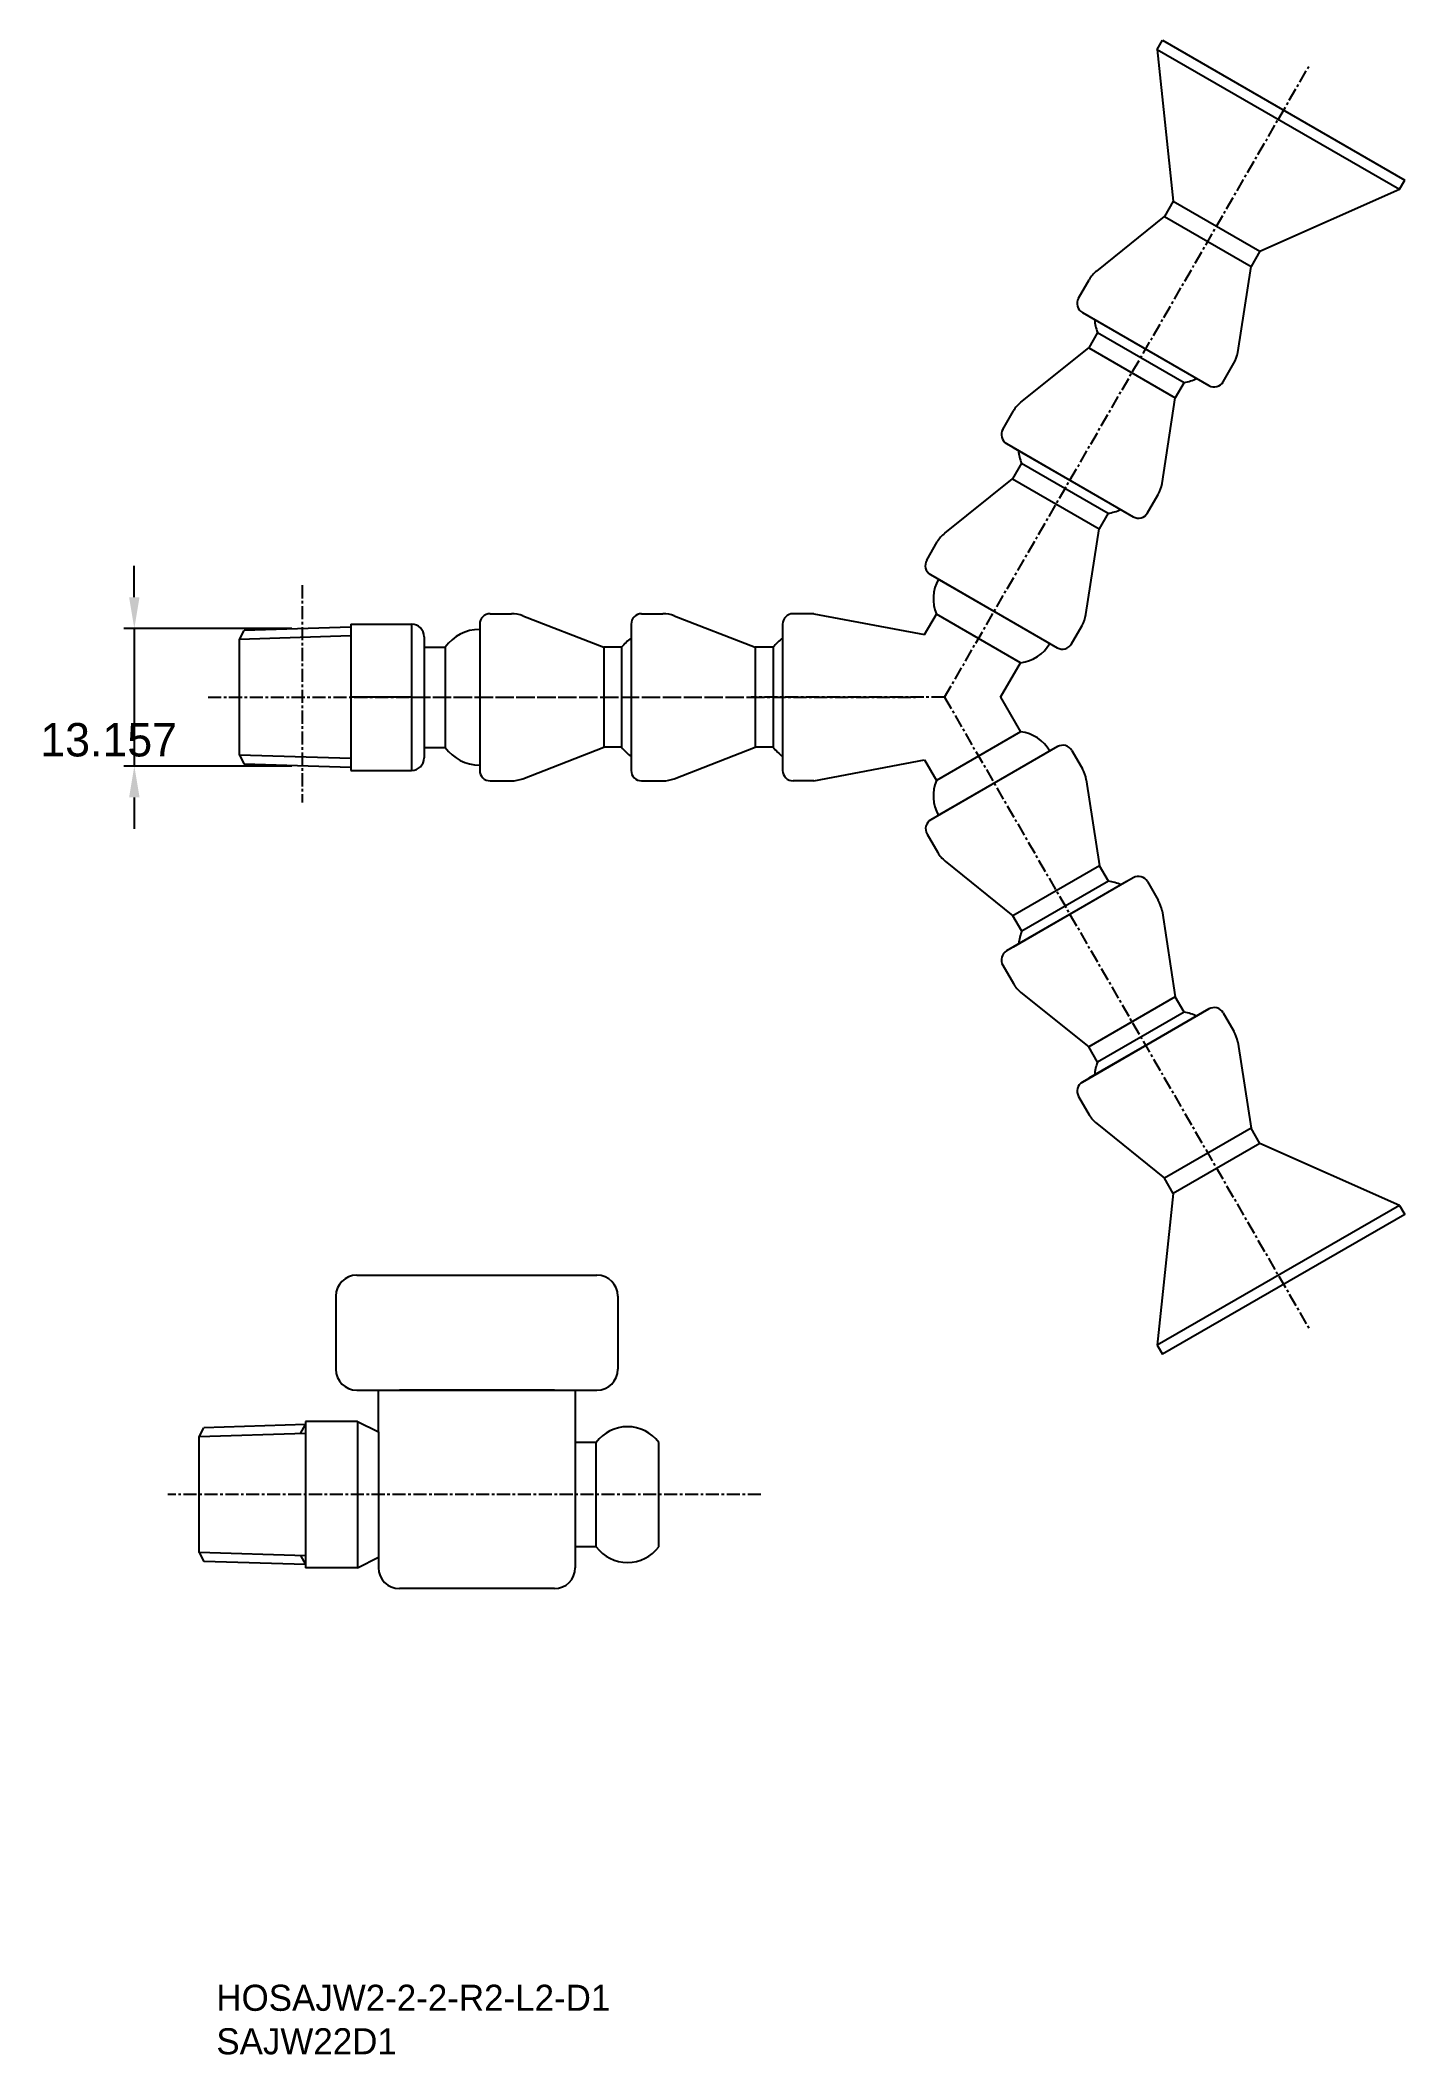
# Model space of a CAD drawing. Extents: x 318 to 449, y 337 to 530.
import ezdxf

# ---------------------------------------------------------------- set-up
doc = ezdxf.new("R2010")
doc.units = 0
doc.linetypes.add('CENTER', pattern=[2, 1.25, -0.25, 0.25, -0.25])
doc.layers.get('0').update_dxf_attribs({"linetype": 'CONTINUOUS'})
doc.layers.get('DEFPOINTS').update_dxf_attribs({"linetype": 'CONTINUOUS'})
doc.layers.add('CENTER', color=1, linetype='CENTER')
doc.dimstyles.get("Standard").update_dxf_attribs({"dimtxt": 2.5, "dimasz": 2.5, "dimexe": 1.25, "dimexo": 0.625, "dimtad": 1, "dimcen": 2.5, "dimazin": 3, "dimtfac": 1, "dimtmove": 0, "dimatfit": 3})

# ---------------------------------------------------------------- blocks, each defined once
blk = doc.blocks.new('*D512')
at = {"color": 0, "linetype": 'CONTINUOUS'}
for p, q in [((327.48, 476.22), (327.48, 479.22)), ((342.55, 473.22), (326.48, 473.22)), ((327.48, 473.22), (327.48, 460.06)), ((342.55, 460.06), (326.48, 460.06)), ((327.48, 457.06), (327.48, 454.06))]:
    blk.add_line(p, q, dxfattribs=at)
for points in [[(326.98, 476.22), (327.98, 476.22), (327.48, 473.22)], [(326.98, 457.06), (327.98, 457.06), (327.48, 460.06)]]:
    blk.add_solid(points, dxfattribs=at)
at = {"layer": 'DEFPOINTS', "color": 0, "linetype": 'CONTINUOUS'}
for p in [(343.55, 473.22), (327.48, 460.06), (343.55, 460.06)]:
    blk.add_point(p, dxfattribs=at)
at = {"color": 0}
blk.add_text('13.157', height=3.2, dxfattribs=at).set_placement((318.48, 460.98))

msp = doc.modelspace()

# ---------------------------------------------------------------- linework, layer by layer
for p, q in [((425.394, 528.677), (425.894, 529.543)), ((425.394, 528.677), (448.586, 515.287)), ((425.894, 529.543), (449.086, 516.153)), ((448.586, 515.287), (449.086, 516.153)), ((426.935, 514.138), (426.085, 512.666)), ((426.935, 514.138), (435.224, 509.353)), ((426.935, 514.138), (435.224, 509.353)), ((419.6, 507.455), (426.085, 512.666)), ((426.085, 512.666), (434.374, 507.881)), ((435.224, 509.353), (434.374, 507.881)), ((433.104, 499.658), (434.374, 507.881)), ((417.862, 504.851), (418.881, 506.616)), ((418.228, 503.485), (430.352, 496.485)), ((418.228, 503.485), (430.352, 496.485)), ((418.228, 503.485), (429.721, 496.849)), ((419.685, 501.581), (418.835, 500.109)), ((419.685, 501.581), (427.974, 496.795)), ((419.685, 501.581), (427.974, 496.795)), ((412.35, 494.897), (418.835, 500.109)), ((418.835, 500.109), (427.124, 495.323)), ((431.718, 496.851), (432.737, 498.616)), ((427.974, 496.795), (427.124, 495.323)), ((429.36, 497.058), (430.352, 496.485)), ((410.612, 492.294), (411.631, 494.059)), ((425.854, 487.101), (427.124, 495.323)), ((410.978, 490.928), (422.11, 484.5)), ((411.608, 490.564), (422.471, 484.292)), ((412.401, 489.044), (411.551, 487.571)), ((412.401, 489.044), (420.69, 484.258)), ((412.401, 489.044), (420.69, 484.258)), ((405.065, 482.36), (411.551, 487.571)), ((411.551, 487.571), (419.84, 482.786)), ((424.468, 484.294), (425.487, 486.059)), ((420.69, 484.258), (419.84, 482.786)), ((422.11, 484.5), (423.102, 483.928)), ((418.569, 474.563), (419.84, 482.786)), ((403.327, 479.756), (404.346, 481.521)), ((403.693, 478.39), (414.825, 471.963)), ((404.324, 478.026), (415.187, 471.754)), ((361.54, 474.643), (363.578, 474.643)), ((364.664, 474.44), (372.42, 471.429)), ((376.04, 474.643), (378.078, 474.643)), ((379.164, 474.44), (386.92, 471.429)), ((348.22, 473.643), (348.22, 459.643)), ((348.22, 473.643), (348.22, 459.643)), ((348.22, 473.643), (354.02, 473.643)), ((354.02, 473.643), (354.02, 459.643)), ((360.54, 473.643), (360.54, 460.788)), ((360.54, 472.915), (360.54, 460.371)), ((375.04, 473.643), (375.04, 460.788)), ((375.04, 472.915), (375.04, 460.371)), ((417.183, 471.756), (418.203, 473.521)), ((355.22, 472.443), (355.22, 460.843)), ((357.24, 471.443), (357.24, 461.843)), ((372.42, 471.429), (372.42, 461.857)), ((374.12, 471.429), (372.42, 471.429)), ((374.12, 471.429), (374.12, 461.857)), ((374.12, 471.429), (374.12, 461.857)), ((386.92, 471.429), (386.92, 461.857)), ((388.62, 471.429), (386.92, 471.429)), ((388.62, 471.429), (388.62, 461.857)), ((388.62, 471.429), (388.62, 461.857)), ((414.825, 471.963), (415.817, 471.39)), ((354.02, 466.643), (348.22, 466.643)), ((364.664, 458.846), (372.42, 461.857)), ((374.12, 461.857), (372.42, 461.857)), ((379.164, 458.846), (386.92, 461.857)), ((388.62, 461.857), (386.92, 461.857)), ((415.221, 461.552), (404.358, 455.28)), ((415.852, 461.916), (404.72, 455.488)), ((417.218, 461.55), (418.237, 459.785)), ((348.22, 459.643), (354.02, 459.643)), ((360.54, 460.788), (360.54, 459.643)), ((375.04, 460.788), (375.04, 459.643)), ((361.54, 458.643), (363.578, 458.643)), ((376.04, 458.643), (378.078, 458.643)), ((418.604, 458.743), (419.874, 450.52)), ((404.72, 455.488), (403.728, 454.916)), ((403.362, 453.55), (404.381, 451.785)), ((405.1, 450.946), (411.585, 445.735)), ((419.874, 450.52), (411.585, 445.735)), ((420.724, 449.048), (419.874, 450.52)), ((422.471, 448.994), (411.608, 442.722)), ((423.102, 449.358), (411.97, 442.931)), ((420.724, 449.048), (412.435, 444.262)), ((420.724, 449.048), (412.435, 444.262)), ((424.468, 448.992), (425.487, 447.227)), ((412.435, 444.262), (411.585, 445.735)), ((425.854, 446.185), (427.124, 437.963)), ((411.97, 442.931), (410.978, 442.358)), ((410.612, 440.992), (411.631, 439.227)), ((412.35, 438.389), (418.835, 433.177)), ((427.124, 437.963), (418.835, 433.177)), ((427.974, 436.491), (427.124, 437.963)), ((418.228, 429.801), (430.352, 436.801)), ((418.228, 429.801), (430.352, 436.801)), ((418.228, 429.801), (430.352, 436.801)), ((418.228, 429.801), (430.352, 436.801)), ((429.721, 436.437), (418.858, 430.165)), ((429.721, 436.437), (418.858, 430.165)), ((430.352, 436.801), (419.22, 430.374)), ((427.974, 436.491), (419.685, 431.705)), ((427.974, 436.491), (419.685, 431.705)), ((431.718, 436.435), (432.737, 434.67)), ((419.685, 431.705), (418.835, 433.177)), ((433.104, 433.628), (434.374, 425.405)), ((419.22, 430.374), (418.228, 429.801)), ((417.862, 428.435), (418.881, 426.67)), ((419.6, 425.831), (426.085, 420.62)), ((434.374, 425.405), (426.085, 420.62)), ((435.224, 423.933), (434.374, 425.405)), ((435.224, 423.933), (426.935, 419.148)), ((435.224, 423.933), (426.935, 419.148)), ((426.935, 419.148), (426.085, 420.62)), ((448.586, 417.999), (425.394, 404.609)), ((449.086, 417.133), (425.894, 403.743)), ((448.586, 417.999), (449.086, 417.133)), ((425.394, 404.609), (425.894, 403.743))]:
    msp.add_line(p, q)
at = {"color": 7, "linetype": 'CONTINUOUS'}
for p, q in [((425.394, 528.677), (426.935, 514.138)), ((435.224, 509.353), (448.586, 515.287)), ((392.54, 474.643), (390.54, 474.643)), ((392.54, 474.643), (403.135, 472.643)), ((403.135, 472.643), (404.263, 474.597)), ((412.317, 469.947), (404.263, 474.597)), ((337.54, 472.178), (337.993, 473.048)), ((348.22, 473.367), (337.993, 473.048)), ((389.54, 473.643), (389.54, 459.643)), ((337.54, 461.108), (337.54, 472.178)), ((355.22, 471.443), (357.24, 471.443)), ((410.409, 466.643), (412.317, 469.947)), ((410.409, 466.643), (412.317, 463.339)), ((412.317, 463.339), (404.263, 458.689)), ((337.54, 461.108), (337.993, 460.238)), ((355.22, 461.843), (357.24, 461.843)), ((348.22, 459.919), (337.993, 460.238)), ((392.54, 458.643), (403.135, 460.643)), ((403.135, 460.643), (404.263, 458.689)), ((392.54, 458.643), (390.54, 458.643)), ((448.586, 417.999), (435.224, 423.933)), ((426.935, 419.148), (425.394, 404.609)), ((348.769, 411.312), (371.769, 411.312)), ((346.769, 409.312), (346.769, 402.312)), ((373.769, 409.312), (373.769, 402.312)), ((348.769, 400.312), (371.769, 400.312)), ((350.851, 396.312), (350.851, 400.312)), ((367.688, 400.312), (352.851, 400.312)), ((369.688, 400.312), (369.688, 383.312)), ((343.851, 397.312), (343.851, 383.312)), ((348.851, 397.312), (343.851, 397.312)), ((348.851, 397.312), (348.851, 383.312)), ((348.851, 397.312), (350.851, 396.312)), ((333.688, 395.847), (334.141, 396.717)), ((333.688, 384.778), (333.688, 395.847)), ((343.851, 397.021), (334.141, 396.717)), ((350.851, 396.312), (350.851, 384.312)), ((371.688, 395.312), (369.688, 395.312)), ((371.688, 385.312), (371.688, 395.312)), ((377.688, 385.312), (377.688, 395.312)), ((333.688, 384.778), (334.141, 383.908)), ((343.851, 383.604), (334.141, 383.908)), ((348.851, 383.312), (350.851, 384.312)), ((350.851, 384.312), (350.851, 383.312)), ((371.688, 385.312), (369.688, 385.312)), ((348.851, 383.312), (343.851, 383.312)), ((367.688, 381.312), (352.851, 381.312))]:
    msp.add_line(p, q, dxfattribs=at)
at = {"color": 3, "linetype": 'CONTINUOUS'}
for p, q in [((348.22, 472.511), (337.54, 472.178)), ((348.22, 460.775), (337.54, 461.108)), ((343.851, 396.165), (333.688, 395.847)), ((343.398, 396.151), (343.851, 397.021)), ((343.851, 384.46), (333.688, 384.778)), ((343.398, 384.474), (343.851, 383.604))]:
    msp.add_line(p, q, dxfattribs=at)
for centre, radius, start, end in [((421.479, 505.116), 3, 128.78325, 150), ((418.728, 504.351), 1, 150, 240), ((430.139, 500.116), 3, 330, 351.21675), ((430.852, 497.351), 1, 240, 330), ((414.229, 492.559), 3, 128.78325, 150), ((411.478, 491.794), 1, 150, 240), ((422.889, 487.559), 3, 330, 351.21675), ((423.602, 484.794), 1, 240, 330), ((406.944, 480.021), 3, 128.78325, 150), ((404.193, 479.256), 1, 150, 240), ((361.54, 473.643), 1, 90, 180), ((363.578, 471.643), 3, 68.78325, 90), ((376.04, 473.643), 1, 90, 180), ((378.078, 471.643), 3, 68.78325, 90), ((415.604, 475.021), 3, 330, 351.21675), ((354.02, 472.443), 1.2, 0, 90), ((416.317, 472.256), 1, 240, 330), ((416.352, 461.05), 1, 30, 120), ((354.02, 460.843), 1.2, 270, 0), ((361.54, 459.643), 1, 180, 270), ((376.04, 459.643), 1, 180, 270), ((415.639, 458.285), 3, 8.78325, 30), ((363.578, 461.643), 3, 270, 291.21675), ((378.078, 461.643), 3, 270, 291.21675), ((404.228, 454.05), 1, 120, 210), ((406.979, 453.285), 3, 210, 231.21675), ((423.602, 448.492), 1, 30, 120), ((422.889, 445.727), 3, 8.78325, 30), ((411.478, 441.492), 1, 120, 210), ((414.229, 440.727), 3, 210, 231.21675), ((430.852, 435.935), 1, 30, 120), ((430.139, 433.17), 3, 8.78325, 30), ((418.728, 428.935), 1, 120, 210), ((421.479, 428.17), 3, 210, 231.21675)]:
    msp.add_arc(centre, radius, start, end)
at = {"color": 7, "linetype": 'CONTINUOUS'}
for centre, radius, start, end in [((423.924, 503.245), 4.553, 185.43514, 201.42806), ((427.296, 501.298), 4.553, 278.57194, 294.56486), ((416.639, 490.707), 4.553, 185.43514, 201.42806), ((420.011, 488.761), 4.553, 278.57194, 294.56486), ((407.711, 476.07), 3.75, 150, 203.1301), ((390.54, 473.643), 1, 90, 180), ((360.54, 469.09), 4.053, 90, 144.51066), ((377.68, 468.59), 4.553, 125.43514, 141.42806), ((392.18, 468.59), 4.553, 125.43514, 141.42806), ((411.868, 473.67), 3.75, 276.8699, 330), ((411.868, 459.616), 3.75, 30, 83.1301), ((360.54, 464.196), 4.053, 215.48934, 270), ((377.68, 464.696), 4.553, 218.57194, 234.56486), ((392.18, 464.696), 4.553, 218.57194, 234.56486), ((390.54, 459.643), 1, 180, 270), ((407.711, 457.216), 3.75, 156.8699, 210), ((420.046, 444.545), 4.553, 65.43514, 81.42806), ((416.674, 442.599), 4.553, 158.57194, 174.56486), ((427.296, 431.988), 4.553, 65.43514, 81.42806), ((423.924, 430.041), 4.553, 158.57194, 174.56486), ((348.769, 409.312), 2, 90, 180), ((371.769, 409.312), 2, 0, 90), ((348.769, 402.312), 2, 180, 270), ((371.769, 402.312), 2, 270, 0), ((374.688, 393.062), 3.75, 36.8699, 143.1301), ((374.688, 387.562), 3.75, 216.8699, 323.1301), ((352.851, 383.312), 2, 180, 270), ((367.688, 383.312), 2, 270, 0)]:
    msp.add_arc(centre, radius, start, end, dxfattribs=at)
at = {"layer": 'CENTER', "color": 1, "linetype": 'CENTER'}
for p, q in [((405.04, 466.643), (439.99, 527.178)), ((343.55, 477.363), (343.55, 456.561)), ((334.54, 466.643), (369.674, 466.643)), ((354.066, 466.643), (387.744, 466.643)), ((368.566, 466.643), (402.244, 466.643)), ((405.04, 466.643), (386.54, 466.643)), ((405.04, 466.643), (439.99, 406.108)), ((387.446, 390.312), (330.688, 390.312))]:
    msp.add_line(p, q, dxfattribs=at)

# ---------------------------------------------------------------- texts
at = {"color": 7, "linetype": 'CONTINUOUS'}
for s, p in [('HOSAJW2-2-2-R2-L2-D1', (335.332, 340.887)), ('SAJW22D1', (335.332, 336.721))]:
    msp.add_text(s, height=2.5, dxfattribs=at).set_placement(p)

# ---------------------------------------------------------------- dimensions: what is measured, and where the dimension line sits
dim = msp.add_linear_dim(base=(327.48, 460.065), p1=(343.55, 473.222), p2=(343.55, 460.065), angle=90, dimstyle='Standard', override={"dimtmove": 0, "dimtzin": 0}, dxfattribs=at)
dim.commit()
dim.dimension.update_dxf_attribs({"geometry": '*D512', "text_midpoint": (324.88, 466.643)})

doc.saveas('drawing.dxf')
